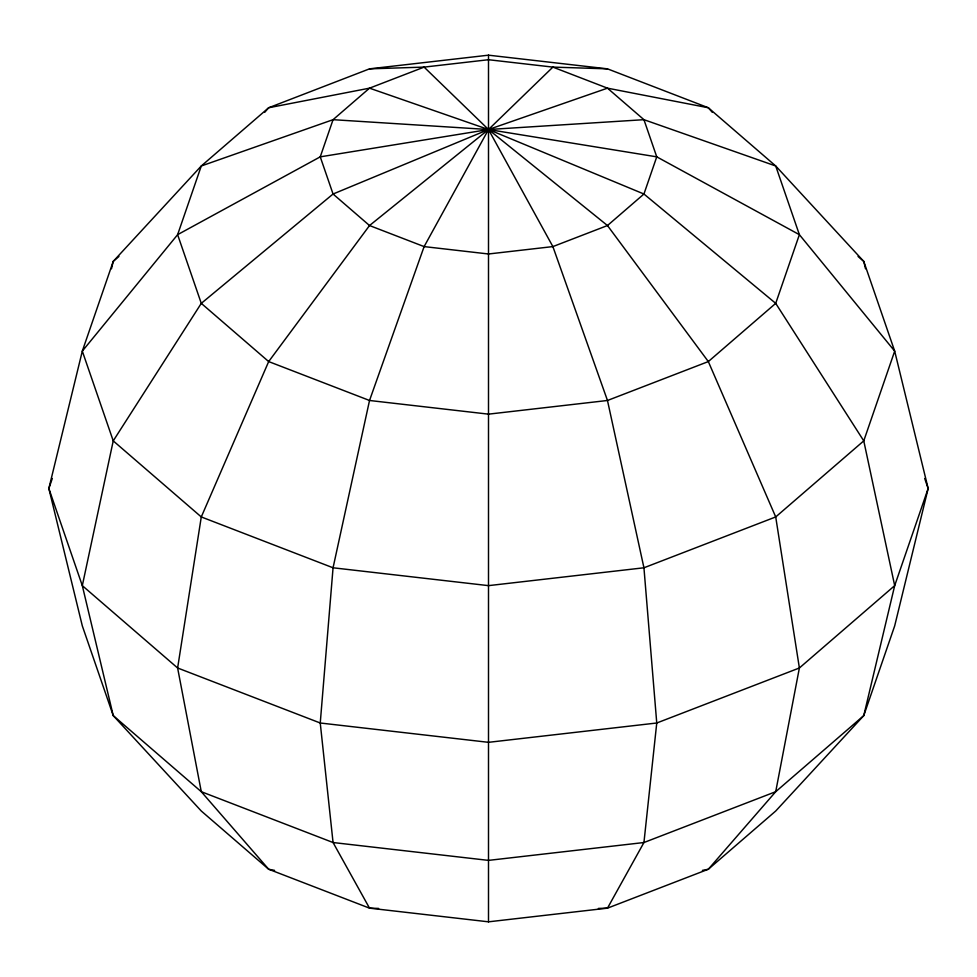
<?xml version="1.0" encoding="UTF-8"?>
<svg xmlns="http://www.w3.org/2000/svg" width="977" height="977" viewBox="0 0 977 977"><rect width="100%" height="100%" fill="white"/><g stroke="black" fill="none" stroke-linecap="round" stroke-linejoin="round"><path stroke-width="1.47" d="M111.476 268.773L113.234 261.384L201.286 165.98L268.675 107.751L369.526 68.842L488.5 55.176L607.474 68.842L708.325 107.751L775.714 165.98L863.766 261.384L894.688 351.122L928.15 488.5L894.688 625.878L863.766 715.616L775.714 811.02L708.325 869.249L607.474 908.158L488.5 921.824L369.526 908.158L268.675 869.249L201.286 811.02L113.234 715.616L82.312 625.878L48.85 488.5L82.312 351.122L113.234 261.384L118.95 256.438M52.294 478.498L48.85 488.5L82.312 585.638L113.234 715.616L201.286 791.7L268.675 869.249L274.61 870.397M264.706 112.318L268.675 107.751L369.526 88.162L424.116 67.108L488.5 59.719L552.884 67.108L607.474 68.842M702.39 870.397L708.325 869.249L775.714 791.7L863.766 715.616L894.688 585.638L928.15 488.5L924.706 478.498M369.526 68.842L424.116 67.108L488.5 129.526L607.474 225.54L708.325 361.575L775.714 516.943L799.381 667.987L775.714 791.7L643.941 842.528L488.5 860.383L333.059 842.528L201.286 791.7L177.619 667.987L201.286 516.943L268.675 361.575L369.526 225.54L488.5 129.526L552.884 67.108L607.474 88.162L708.325 107.751L712.294 112.318M598.376 908.439L607.474 908.158L643.941 842.528L656.752 723.004L643.941 567.784L607.474 400.485L552.884 246.595L488.5 129.526L369.526 88.162L333.059 119.682L201.286 165.98L177.619 234.663L82.312 351.122L113.234 440.871L201.286 516.943L333.059 567.784L488.5 585.638L643.941 567.784L775.714 516.943L863.766 440.871L894.688 351.122L799.381 234.663L775.714 165.98L643.941 119.682L607.474 88.162L488.5 129.526L333.059 194.02L201.286 303.358L113.234 440.871L82.312 585.638L177.619 667.987L320.248 723.004L488.5 742.325L656.752 723.004L799.381 667.987L894.688 585.638L863.766 440.871L775.714 303.358L643.941 194.02L488.5 129.526L333.059 119.682L320.248 156.845L333.059 194.02L369.526 225.54L424.116 246.595L488.5 253.983L552.884 246.595L607.474 225.54L643.941 194.02L656.752 156.845L643.941 119.682L488.5 129.526L320.248 156.845L177.619 234.663L201.286 303.358L268.675 361.575L369.526 400.485L488.5 414.15L607.474 400.485L708.325 361.575L775.714 303.358L799.381 234.663L656.752 156.845L488.5 129.526L424.116 246.595L369.526 400.485L333.059 567.784L320.248 723.004L333.059 842.528L369.526 908.158L378.624 908.439M858.05 256.438L863.766 261.384L865.524 268.773M488.5 55.176L488.5 921.824"/></g></svg>
